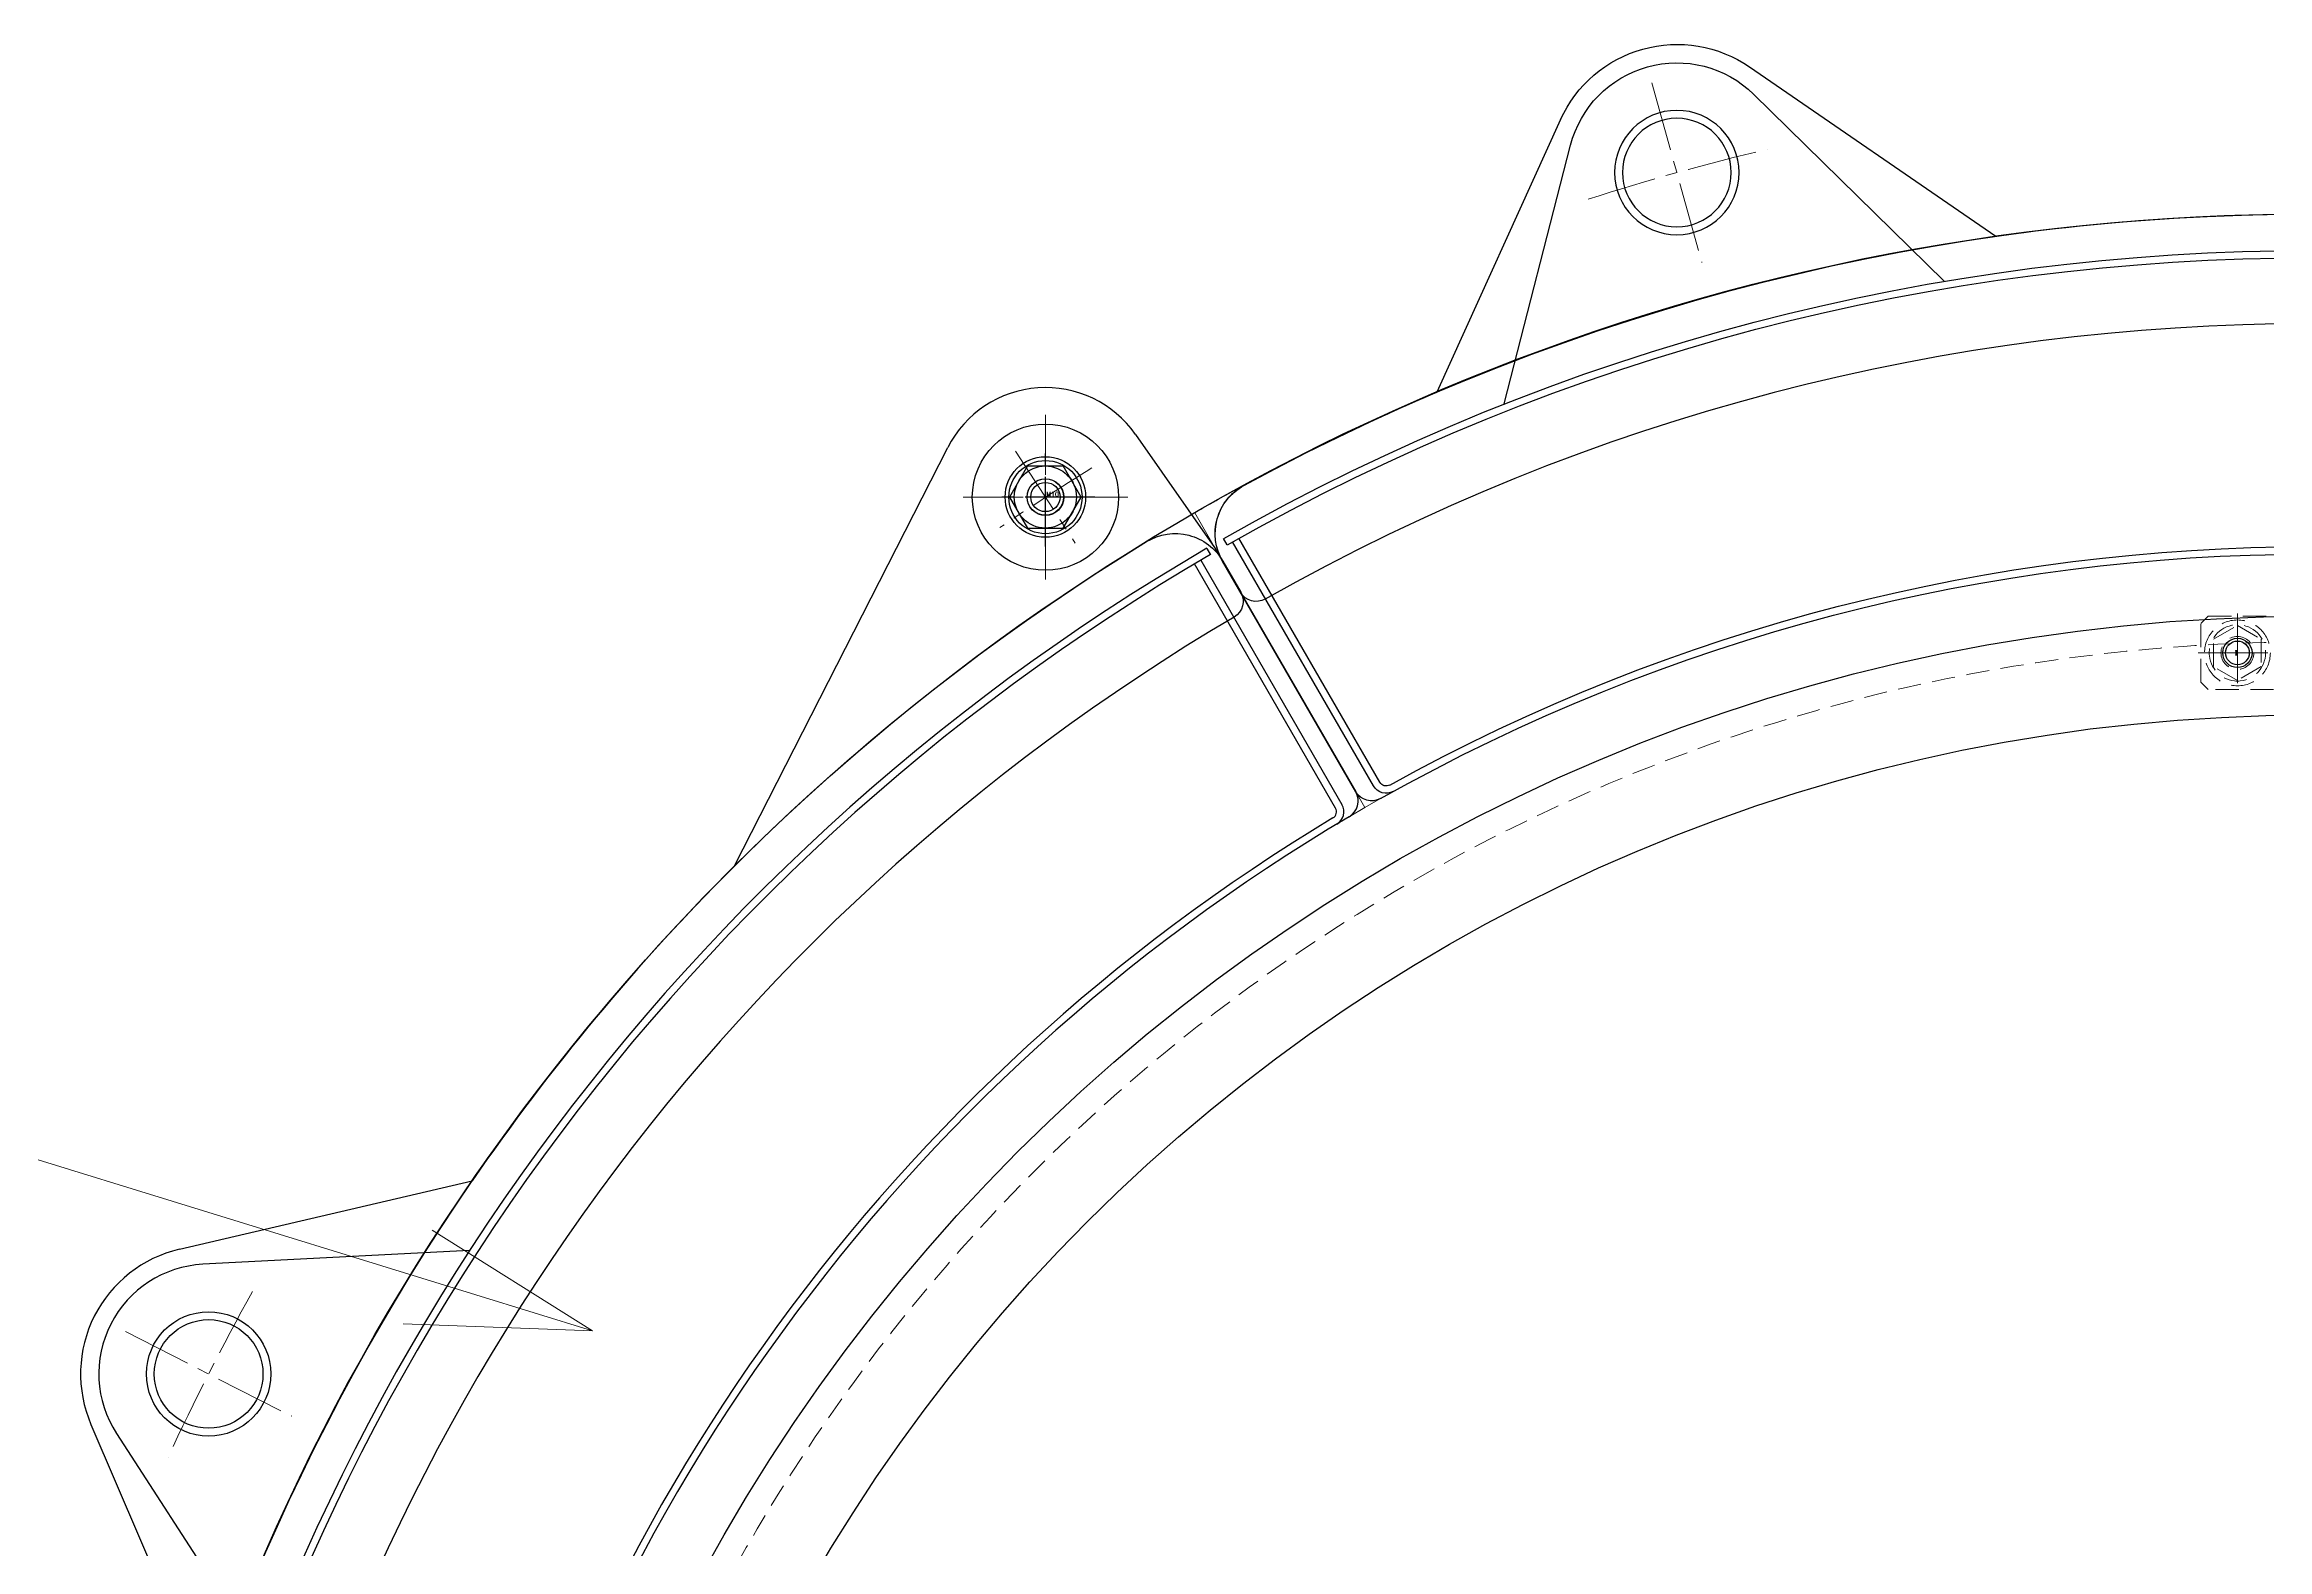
# Model space of a CAD drawing. Header units: millimetres. Extents: x 0 to 70370, y 0 to 11543.
# Drawn here: x 40520 to 41127, y 4568 to 4979 of the extents above; entities that cross this region are included whole.
import ezdxf
from ezdxf import colors
from ezdxf.entities.mleader import LeaderData, LeaderLine
from ezdxf.enums import TextEntityAlignment as Align
from ezdxf.math import Vec2, Vec3

# ---------------------------------------------------------------- set-up
doc = ezdxf.new("R2010")
doc.units = ezdxf.units.MM
doc.linetypes.add('CENTER2', pattern=[28.575, 19.05, -3.175, 3.175, -3.175])
doc.linetypes.add('HIDDEN', pattern=[9.525, 6.35, -3.175])
for name, color, linetype, lineweight in [('01_外形線', 7, 'Continuous', 25), ('04_HIDDEN', 2, 'HIDDEN', 13), ('05_CENTER', 4, 'CENTER2', 13), ('08_DIM', 3, 'Continuous', 13)]:
    doc.layers.add(name, color=color, linetype=linetype, lineweight=lineweight)
doc.layers.add('10_DRAFT', color=8, linetype='Continuous', lineweight=0, plot=False)
doc.styles.add('KSS_TXT', font='txt.shx', dxfattribs={"bigfont": 'extfont2.shx'})
doc.styles.add('KSS_TXT_L', font='txt.shx', dxfattribs={"height": 9, "bigfont": 'extfont2.shx'})
doc.styles.get("Standard").update_dxf_attribs({"font": 'arial.ttf'})

# ---------------------------------------------------------------- blocks, each defined once
blk = doc.blocks.new('WSSS40-10-5b_1_1')
at = {"color": 0}
for radius in [20, 5]:
    blk.add_circle((0, 0), radius, dxfattribs=at)
at = {"layer": '05_CENTER', "color": 0}
for p, q in [((0, -22.48), (0, 22.48)), ((22.48, 0), (-22.48, 0))]:
    blk.add_line(p, q, dxfattribs=at)
blk = doc.blocks.new('10b_2_1_1')
at = {"color": 0, "linetype": 'CENTER2'}
for p, q in [((0, -13.51), (0, 13.51)), ((13.51, 0), (-13.51, 0))]:
    blk.add_line(p, q, dxfattribs=at)
at = {"color": 0}
for p, q in [((-4.9, 8.49), (-9.8, 0)), ((-4.9, 8.49), (4.9, 8.49)), ((9.8, 0), (4.9, 8.49)), ((-9.8, 0), (-4.9, -8.49)), ((4.9, -8.49), (9.8, 0)), ((-4.9, -8.49), (4.9, -8.49))]:
    blk.add_line(p, q, dxfattribs=at)
for radius in [11, 8.49, 5, 4]:
    blk.add_circle((0, 0), radius, dxfattribs=at)
at = {"layer": '10_DRAFT', "style": 'KSS_TXT'}
blk.add_text('M10', height=1.25, dxfattribs=at).set_placement((0.26, 0.12))
blk = doc.blocks.new('A$C584A16C4_1_1')
at = {"color": 0}
for p, q in [((-549.33, 113.78), (-585.75, 50.71)), ((-493.34, -69.99), (-527.18, 4.53))]:
    blk.add_line(p, q, dxfattribs=at)
for p, q in [((-544.48, 112.2), (-583.03, 45.42)), ((-542.75, 111.2), (-581.29, 44.44)), ((-584.49, 46.26), (-585.47, 44.51)), ((-508.79, 7.73), (-490.6, -62.97)), ((-440.55, -76.92), (-388.42, -25.82)), ((-441.64, -84.36), (-374.33, -38.08))]:
    blk.add_line(p, q)
for radius in [17, 14.85]:
    blk.add_circle((-461.55, -55.49), radius)
for centre, radius, start, end in [((-545, 111.28), 5, 60.54103, 150.00264), ((-288.29, 565.83), 517, 240.54103, 299.44333), ((-572.76, 43.21), 15, 150.00264, 241.43715), ((-286.21, 570.14), 614.81, 241.46169, 246.92392), ((-288.31, 565.97), 610.15, 261.8958, 285.05914), ((-461.47, -55.52), 35, 204.42828, 304.50809)]:
    blk.add_arc(centre, radius, start, end, dxfattribs=at)
for centre, radius, start, end in [((-541.01, 110.2), 4, 60.98092, 149.99365), ((-541.01, 110.2), 2, 60.98092, 149.99365), ((-288.28, 565.79), 519, 240.98092, 299.00168), ((-288.29, 565.83), 600, 240.31755, 299.80933), ((-288.29, 565.83), 598, 240.31619, 299.81029), ((-461.55, -55.49), 30, 194.42496, 314.42496)]:
    blk.add_arc(centre, radius, start, end)
at = {"layer": '05_CENTER'}
blk.add_line((-468.39, -80.06), (-454.7, -30.93), dxfattribs=at)
blk.add_arc((-288.28, 565.8), 645, 252.16663, 256.68328, dxfattribs=at)
at = {"layer": '10_DRAFT'}
for p, q in [((-549.33, 113.78), (-546.84, 118.09)), ((-546.84, 118.09), (-542.54, 115.64)), ((-585.75, 50.71), (-593.34, 37.56))]:
    blk.add_line(p, q, dxfattribs=at)
blk.add_arc((-288.28, 565.79), 610, 239.99282, 241.43715, dxfattribs=at)
blk = doc.blocks.new('A$C75F149E1_1_1')
at = {"color": 0}
for p, q in [((-85, -100.79), (-26.7, 13.58)), ((24.6, 17.17), (46.23, -13.73)), ((42.49, -17.26), (81.02, -83.99)), ((46.23, -13.73), (84.83, -80.58)), ((79.29, -84.99), (40.77, -18.27)), ((-236.78, -205.62), (-156.71, -186.88)), ((-240.56, -415.55), (-161.35, -415.55)), ((-240.56, -415.55), (-240.56, -417.55)), ((-161.35, -417.55), (-240.56, -417.55)), ((-163.25, -422.55), (-239.03, -422.55))]:
    blk.add_line(p, q, dxfattribs=at)
for p, q in [((44.11, -14.05), (45.12, -15.77)), ((-157.43, -205.95), (-230.36, -209.73)), ((-260.96, -253.52), (-228.87, -328.2)), ((-253.98, -256.02), (-214.2, -317.36)), ((-241.4, -419.66), (-243.36, -419.27))]:
    blk.add_line(p, q)
blk.add_circle((0, 0), 10, dxfattribs=at)
for radius in [17, 14.85]:
    blk.add_circle((-228.79, -239.71), radius)
for centre, radius, start, end in [((0.02, -0.04), 30, 34.99616, 152.99418), ((77.56, -85.99), 2, 300.99789, 30), ((77.56, -85.99), 4, 300.99789, 30), ((80.5, -83.08), 5, 300.55667, 30), ((345.87, -532.58), 519, 120.99789, 166.79315), ((345.87, -532.58), 517, 120.55667, 167.27296), ((345.87, -532.58), 610, 134.93908, 145.47812), ((-228.8, -239.7), 35, 103.17226, 203.25207), ((345.87, -532.58), 610, 160.42454, 168.2246), ((-239.54, -410.54), 12, 168.2246, 269.99594), ((-163.3, -417.59), 5, 269.9956, 347.27296), ((-161.35, -413.55), 2, 270, 346.79315), ((-161.35, -413.55), 4, 270, 346.79315)]:
    blk.add_arc(centre, radius, start, end, dxfattribs=at)
for centre, radius, start, end in [((345.87, -532.58), 600, 120.19067, 169.10702), ((345.87, -532.58), 598, 120.18971, 169.10838), ((-228.81, -239.69), 30, 92.96837, 212.96837)]:
    blk.add_arc(centre, radius, start, end)
at = {"layer": '05_CENTER'}
for p, q in [((-8.16, 12.56), (8.16, -12.56)), ((-251.51, -228.12), (-206.07, -251.29))]:
    blk.add_line(p, q, dxfattribs=at)
for radius, start, end in [(635, 121.64942, 124.35222), (645, 150.72861, 155.24526)]:
    blk.add_arc((345.87, -532.58), radius, start, end, dxfattribs=at)
at = {"layer": '10_DRAFT'}
for p, q in [((83.04, -87.39), (87.32, -84.89)), ((87.32, -84.89), (84.83, -80.58)), ((-159.28, -422.59), (-158.42, -418.69)), ((-254.12, -422.55), (-239.03, -422.55)), ((-163.23, -422.59), (-159.28, -422.59))]:
    blk.add_line(p, q, dxfattribs=at)
blk.add_arc((345.87, -532.58), 610, 168.2246, 169.6079, dxfattribs=at)
blk = doc.blocks.new('A$C25B140FE_1_1')
at = {"xscale": -1, "rotation": 180}
blk.add_blockref('A$C584A16C4_1_1', (288.29, 565.83), dxfattribs=at)
for name, p in [('A$C75F149E1_1_1', (-345.87, 532.58)), ('10b_2_1_1', (-345.9, 532.62))]:
    blk.add_blockref(name, p)
at = {"color": 4}
blk.add_blockref('WSSS40-10-5b_1_1', (-345.87, 532.58), dxfattribs=at)
blk.add_blockref('WSSS40-10-5b_1_1', (-345.87, 532.58), dxfattribs=at)
blk = doc.blocks.new('A$C67FD2836_1_2_1')
at = {"color": 0}
for p, q in [((-7.51, 0), (-3.75, 6.5)), ((-3.75, 6.5), (3.75, 6.5)), ((3.75, 6.5), (7.51, 0)), ((-3.75, -6.5), (-7.51, 0)), ((7.51, 0), (3.75, -6.5)), ((3.75, -6.5), (-3.75, -6.5))]:
    blk.add_line(p, q, dxfattribs=at)
at = {"color": 0, "linetype": 'CENTER2'}
for p, q in [((0, -10.75), (0, 10.75)), ((-10.75, 0), (10.75, 0))]:
    blk.add_line(p, q, dxfattribs=at)
at = {"color": 0}
for radius in [9, 7.7]:
    blk.add_circle((0, 0), radius, dxfattribs=at)
at = {"layer": '10_DRAFT', "style": 'KSS_TXT_L'}
blk.add_text('BT-M8', height=0.3, dxfattribs=at).set_placement((-0.69, -0.48))
blk = doc.blocks.new('A$C59325ECD_1_1_1')
at = {"color": 0}
for p, q in [((42.75, 40.18), (23, 20.43)), ((-10, 22.5), (-22, 22.5)), ((-22, 22.5), (-22, 17.5)), ((10, 22.5), (15.93, 22.5)), ((-22, 17.5), (-10, 17.5)), ((15.93, 17.5), (10, 17.5))]:
    blk.add_line(p, q, dxfattribs=at)
blk.add_lwpolyline([(-8, 50), (8, 50), (10, 48), (10, -8), (8, -10), (-8, -10), (-10, -8), (-10, 48)], close=True, dxfattribs=at)
blk.add_lwpolyline([(19.46, 23.96), (39.21, 43.71), (42.75, 40.18)], dxfattribs=at)
for centre in [(0, 40), (0, 0)]:
    blk.add_circle(centre, 4.5, dxfattribs=at)
blk.add_arc((15.93, 27.5), 5, 270, 315)
blk.add_arc((15.93, 27.5), 10, 270, 315, dxfattribs=at)
at = {"layer": '04_HIDDEN'}
for p, q in [((-10, 22.5), (10, 22.5)), ((-10, 17.5), (10, 17.5))]:
    blk.add_line(p, q, dxfattribs=at)
at = {"layer": '05_CENTER'}
for p, q in [((0, 32.66), (0, 47.34)), ((7.34, 40), (-7.34, 40)), ((0, -7.34), (0, 7.34)), ((7.34, 0), (-7.34, 0))]:
    blk.add_line(p, q, dxfattribs=at)
at = {"layer": '10_DRAFT'}
for p, q in [((15.93, 22.5), (18, 22.5)), ((18, 22.5), (19.46, 23.96)), ((20.07, 17.5), (23, 20.43)), ((15.93, 17.5), (20.07, 17.5))]:
    blk.add_line(p, q, dxfattribs=at)
blk = doc.blocks.new('M8Tz_1_1_1')
at = {"color": 0}
for radius in [4, 3.25]:
    blk.add_circle((0, 0), radius, dxfattribs=at)
at = {"layer": '05_CENTER'}
for p, q in [((0, -6.92), (0, 6.92)), ((6.92, 0), (-6.92, 0))]:
    blk.add_line(p, q, dxfattribs=at)
blk = doc.blocks.new('A$C49A7493C_1_1_1')
at = {"color": 0}
for radius in [500, 473]:
    blk.add_circle((0, 0), radius, dxfattribs=at)
at = {"layer": '04_HIDDEN'}
blk.add_circle((0, 0), 493, dxfattribs=at)
blk.add_blockref('M8Tz_1_1_1', (-20, 490))
blk = doc.blocks.new('A$C0BD60565_1_1')
blk.add_blockref('A$C49A7493C_1_1_1', (0, 0))
at = {"layer": '04_HIDDEN', "rotation": 270}
for name in ['A$C59325ECD_1_1_1', 'A$C67FD2836_1_2_1']:
    blk.add_blockref(name, (-20, 490), dxfattribs=at)
blk = doc.blocks.new('AM_BALLOON1')
at = {"transparency": 16777216}
blk.add_circle((0, 0), 5, dxfattribs=at)
blk.add_attdef('B_NUMBER', text='', height=3, dxfattribs=at).set_placement((0, 0), align=Align.MIDDLE_CENTER)
blk = doc.blocks.new('_Open30')
at = {"color": 0, "linetype": 'ByBlock', "lineweight": -2}
for p, q in [((-1, 0.268), (0, 0)), ((0, 0), (-1, -0.268)), ((0, 0), (-1, 0))]:
    blk.add_line(p, q, dxfattribs=at)

msp = doc.modelspace()

# ---------------------------------------------------------------- linework, layer by layer
at = {"layer": '01_外形線', "color": 1}
for points in [[(41431.703, 4829.403, -0.4117124), (41424.91, 4827.551, 0.2633849), (40853.497, 4827.482, -0.4117668), (40846.703, 4829.334), (40841.786, 4837.85, -0.4215637), (40847.605, 4858.524, -0.2544926), (41430.796, 4858.593, -0.4216176), (41436.618, 4837.918)], [(40846.774, 4829.374, -0.4117124), (40844.981, 4822.565, 0.2128907), (40570.78, 4437.776, -0.3568855), (40565.88, 4433.767), (40554.05, 4433.767, -0.4762775), (40542.306, 4448.236, -0.2065703), (40821.043, 4843.186, -0.4216176), (40841.858, 4837.889)]]:
    msp.add_lwpolyline(points, format="xyb", close=True, dxfattribs=at)
at = {"layer": '01_外形線'}
msp.add_circle((41139.264, 4322.767), 610, dxfattribs=at)

# ---------------------------------------------------------------- block references
for name in ['A$C25B140FE_1_1', 'A$C0BD60565_1_1']:
    msp.add_blockref(name, (41139.264, 4322.767))

# ---------------------------------------------------------------- leaders
at = {"layer": '08_DIM'}
ml = msp.add_multileader_block('Standard', dxfattribs=at)
ml.set_content('AM_BALLOON1', color=256, scale=20)
ml.set_attribute('B_NUMBER', '83', width=0)
ml.set_leader_properties(color=256, linetype='ByLayer', lineweight=-1)
ml.set_arrow_properties(name='OPEN30')
ml.build(insert=Vec2(0, 0))
ml.multileader.update_dxf_attribs({"has_dogleg": 0, "text_right_attachment_type": 6, "dogleg_length": 0, "arrow_head_size": 50, "scale": 20, "block_connection_type": 1})
ctx = ml.context
ctx.base_point, ctx.scale, ctx.char_height, ctx.arrow_head_size, ctx.landing_gap_size, ctx.plane_origin = Vec3(40273.121, 4749.811), 20, 80, 50, 40, Vec3(40647.075, 4586.35)
ctx.right_attachment, ctx.attachment_type = 6, 1
notes = []
notes.append((ctx, [(0, (1, 1, 0), (40273.121, 4749.811), (-1, 0), 0, [(0, [(40669.508, 4627.416)], 0, [])])]))
ctx.block.insert = Vec3(40273.121, 4749.811)
for ctx, leaders in notes:
    for number, flags, end, landing, length, lines in leaders:
        leader = LeaderData()
        leader.index, (leader.has_last_leader_line, leader.has_dogleg_vector, leader.attachment_direction) = number, flags
        leader.last_leader_point, leader.dogleg_vector, leader.dogleg_length = Vec3(end), Vec3(landing), length
        for number, points, colour, breaks in lines:
            line = LeaderLine()
            line.index, line.vertices, line.color, line.breaks = number, Vec3.list(points), colors.encode_raw_color(colour), breaks
            leader.lines.append(line)
        ctx.leaders.append(leader)

doc.saveas('drawing.dxf')
